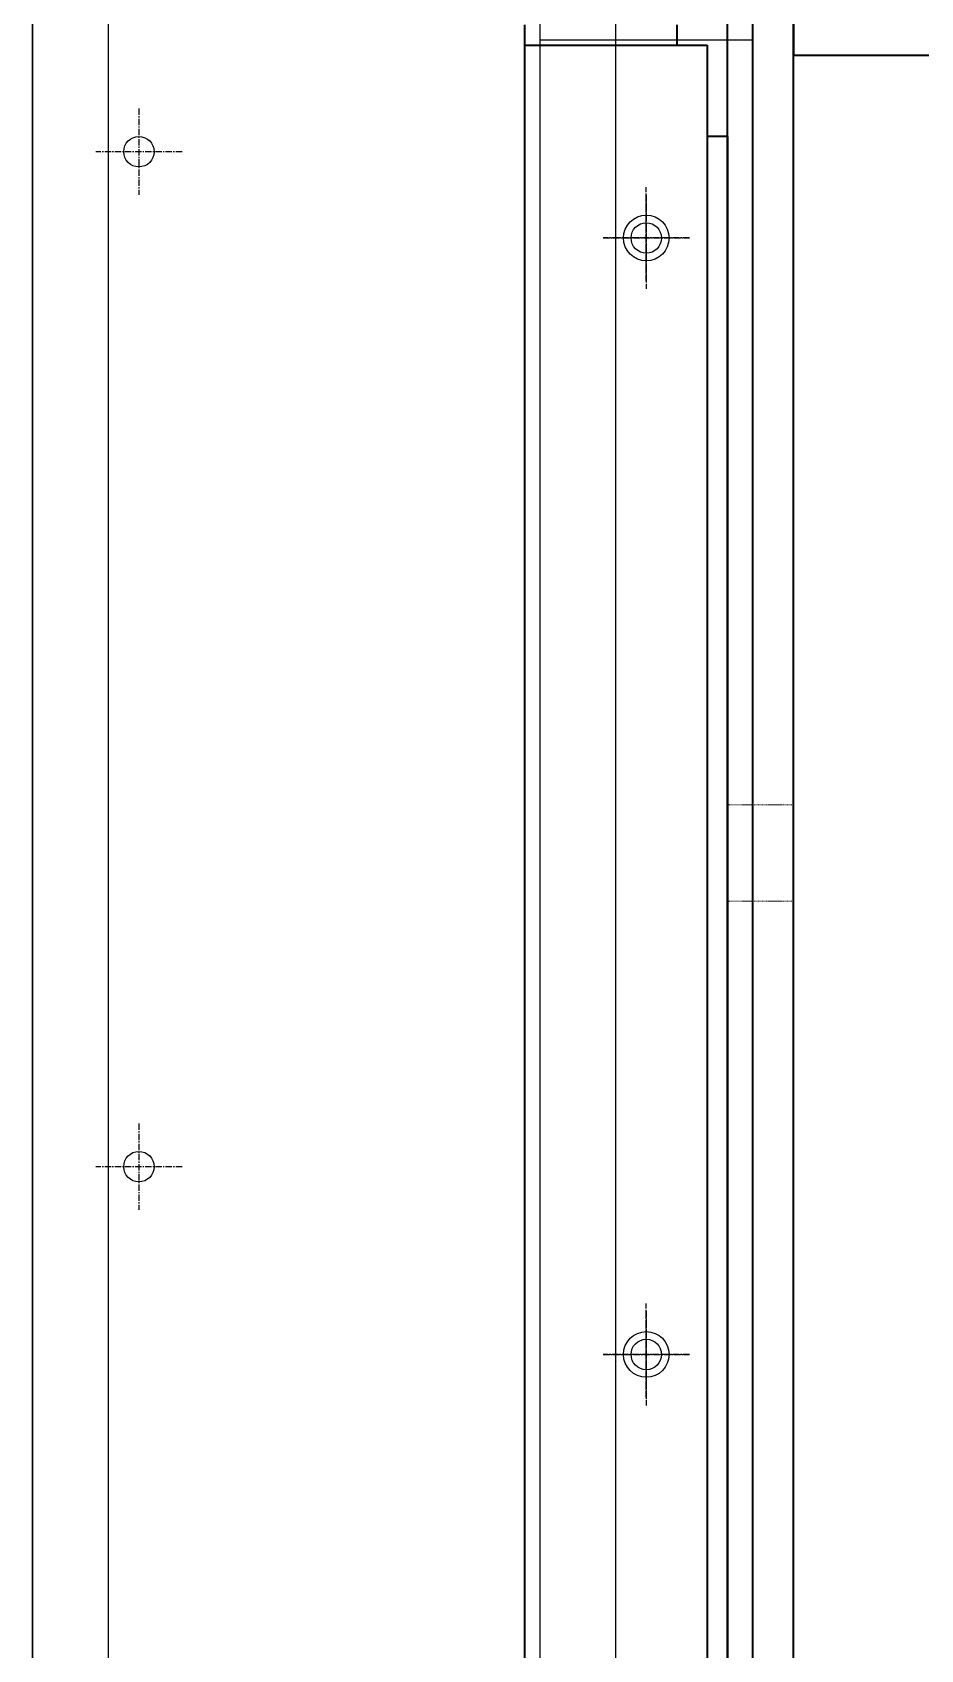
# Model space of a CAD drawing. Header units: millimetres. Extents: x 2913 to 35025, y 2470 to 25178.
# Drawn here: x 14302.7 to 14477.7, y 11737.7 to 12056.4 of the extents above; entities that cross this region are included whole.
import ezdxf

# ---------------------------------------------------------------- set-up
doc = ezdxf.new("R2010")
doc.units = ezdxf.units.MM
doc.linetypes.add('CENTER', pattern=[2, 1.25, -0.25, 0.25, -0.25])
doc.linetypes.add('DASHED', pattern=[15, 12, -3])
doc.layers.add('center', color=1, linetype='CENTER')

# ---------------------------------------------------------------- blocks, each defined once
blk = doc.blocks.new('A$C637D7238')
at = {"color": 7, "lineweight": 35}
for p, q in [((40, 0), (40, 2540)), ((45, 0), (45, 2540)), ((45, 0), (45, 2540)), ((53, 0), (53, 2540)), ((0, 1268), (0, 50)), ((53, 1266), (837, 1266)), ((36, 1250), (36, 20)), ((40, 1250), (40, 20)), ((40, 228.54), (40, 1250))]:
    blk.add_line(p, q, dxfattribs=at)
at = {"color": 7, "linetype": 'DASHED', "lineweight": 13}
for p, q in [((40, 60.06), (40, 2479.79)), ((45, 66), (45, 2474)), ((45, 66), (45, 2474)), ((45, 70), (45, 2470)), ((53, 95.74), (53, 1270))]:
    blk.add_line(p, q, dxfattribs=at)
at = {"color": 7, "lineweight": 35, "ltscale": 0.066667}
blk.add_line((40, 1250), (40, 1290), dxfattribs=at)
at = {"color": 7, "linetype": 'DASHED', "lineweight": 13, "ltscale": 0.066667}
blk.add_line((40, 1250), (40, 1290), dxfattribs=at)
at = {"color": 7, "lineweight": 35, "ltscale": 0.006667}
for p, q in [((0, 1272), (0, 1268)), ((30, 1272), (30, 1268)), ((40, 1250), (36, 1250))]:
    blk.add_line(p, q, dxfattribs=at)
at = {"color": 7, "linetype": 'DASHED', "lineweight": 13, "ltscale": 0.006667}
blk.add_line((30, 1268), (30, 1272), dxfattribs=at)
at = {"color": 7, "lineweight": 35, "ltscale": 0.013333}
blk.add_line((53, 1274), (53, 1266), dxfattribs=at)
at = {"color": 7, "lineweight": 35, "ltscale": 0.05}
blk.add_line((0, 1268), (30, 1268), dxfattribs=at)
at = {"color": 7, "lineweight": 35, "ltscale": 0.01}
blk.add_line((30, 1268), (36, 1268), dxfattribs=at)
at = {"color": 7, "lineweight": 35, "ltscale": 0.03}
blk.add_line((36, 1268), (36, 1250), dxfattribs=at)
at = {"color": 7, "linetype": 'DASHED', "lineweight": 13, "ltscale": 0.008333}
for p, q in [((45, 1118.3), (40, 1118.3)), ((45, 1118.3), (40, 1118.3)), ((45, 1099.3), (40, 1099.3)), ((45, 1099.3), (40, 1099.3))]:
    blk.add_line(p, q, dxfattribs=at)
at = {"color": 7, "linetype": 'DASHED', "lineweight": 13, "ltscale": 0.013333}
for p, q in [((45, 1118.3), (53, 1118.3)), ((45, 1118.3), (53, 1118.3)), ((45, 1099.3), (53, 1099.3)), ((45, 1099.3), (53, 1099.3))]:
    blk.add_line(p, q, dxfattribs=at)
blk = doc.blocks.new('A$C7585302F')
for p, q in [((0, 9.5), (0, 2715.5)), ((0, 9.5), (0, 2715.5)), ((0, 9.5), (0, 2715.5)), ((0, 9.5), (0, 2715.5)), ((15, 9.5), (15, 2715.5))]:
    blk.add_line(p, q)
for centre in [(21, 1262.5), (21, 1062.5)]:
    blk.add_circle(centre, 3)
at = {"layer": 'center'}
for p, q in [((21, 1271), (21, 1254)), ((29.5, 1262.5), (12.5, 1262.5)), ((21, 1071), (21, 1054)), ((29.5, 1062.5), (12.5, 1062.5))]:
    blk.add_line(p, q, dxfattribs=at)
blk = doc.blocks.new('A$C61652433')
for p, q in [((42, 1409), (0, 1409)), ((0, 1409), (0, 0)), ((42, 1409), (42, 0))]:
    blk.add_line(p, q)
for centre in [(21, 1370), (21, 1150)]:
    blk.add_circle(centre, 4.5)
at = {"layer": 'center'}
for p, q in [((21, 1363.03), (21, 1380.03)), ((21, 1361.5), (21, 1378.5)), ((29.5, 1370), (12.5, 1370)), ((21, 1143.03), (21, 1160.03)), ((21, 1141.5), (21, 1158.5)), ((29.5, 1150), (12.5, 1150))]:
    blk.add_line(p, q, dxfattribs=at)
blk = doc.blocks.new('A$C7FE17281')
for p, q in [((0, 2966), (0, 0)), ((15, 0), (15, 2966))]:
    blk.add_line(p, q)
for centre in [(21, 1472), (21, 1252)]:
    blk.add_circle(centre, 3)
at = {"layer": 'center'}
for p, q in [((21, 1465.03), (21, 1482.03)), ((21, 1480.5), (21, 1463.5)), ((21, 1463.5), (21, 1480.5)), ((21, 1478.97), (21, 1461.97)), ((12.5, 1472), (29.5, 1472)), ((12.5, 1472), (29.5, 1472)), ((21, 1245.03), (21, 1262.03)), ((21, 1260.5), (21, 1243.5)), ((21, 1243.5), (21, 1260.5)), ((21, 1258.97), (21, 1241.97)), ((12.5, 1252), (29.5, 1252)), ((12.5, 1252), (29.5, 1252))]:
    blk.add_line(p, q, dxfattribs=at)
blk = doc.blocks.new('CT1')
blk.add_line((873085.61, 215860.35), (873085.61, 212260.35))
at = {"color": 2}
for name, p in [('A$C7FE17281', (873185.61, 212526.35)), ('A$C61652433', (873185.61, 212628.35))]:
    blk.add_blockref(name, p, dxfattribs=at)
at = {"color": 7}
for name, p in [('A$C7585302F', (873085.61, 212752.85)), ('A$C637D7238', (873182.61, 212768.35))]:
    blk.add_blockref(name, p, dxfattribs=at)
blk = doc.blocks.new('1')
at = {"lineweight": 5}
blk.add_blockref('CT1', (-858782.95, -201982.47), dxfattribs=at)

msp = doc.modelspace()

# ---------------------------------------------------------------- block references
msp.add_blockref('1', (0, 0))

doc.saveas('drawing.dxf')
